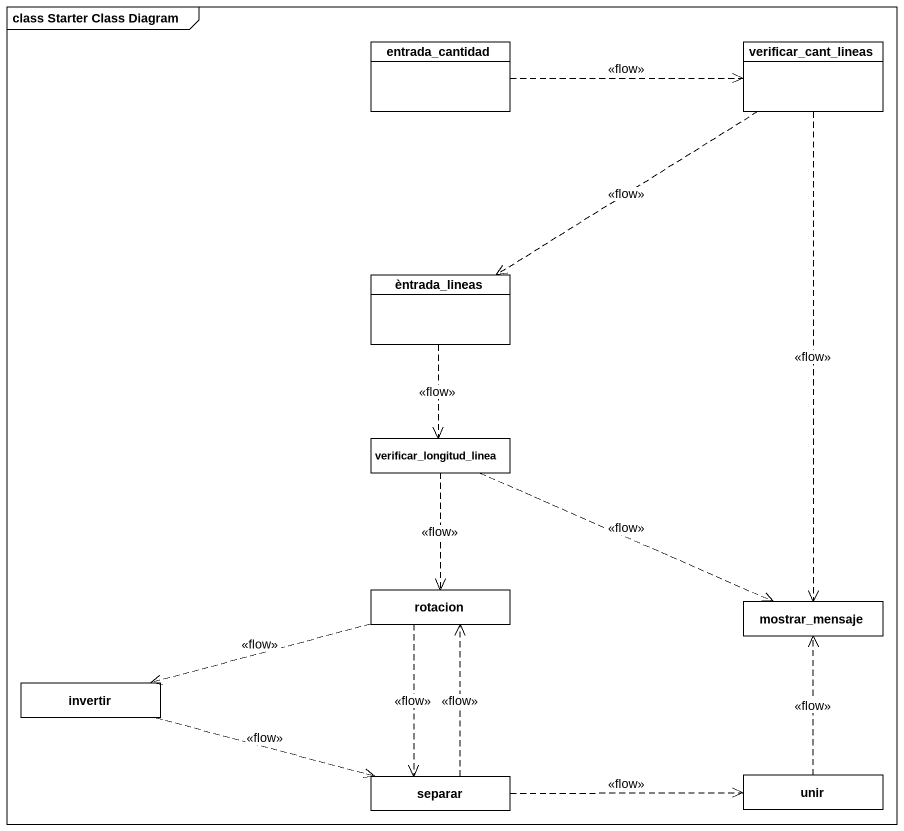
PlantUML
@startuml
mainframe class Starter Class Diagram
hide circle
hide empty members
class entrada_cantidad
class verificar_cant_lineas
class èntrada_lineas
class verificar_longitud_linea
class rotacion
class mostrar_mensaje
class invertir
class separar
class unir
entrada_cantidad .right.> verificar_cant_lineas : <<flow>>
verificar_cant_lineas ..> èntrada_lineas : <<flow>>
verificar_cant_lineas ..> mostrar_mensaje : <<flow>>
èntrada_lineas ..> verificar_longitud_linea : <<flow>>
verificar_longitud_linea ..> rotacion : <<flow>>
verificar_longitud_linea .right.> mostrar_mensaje : <<flow>>
rotacion .left.> invertir : <<flow>>
rotacion ..> separar : <<flow>>
invertir .right.> separar : <<flow>>
separar .up.> rotacion : <<flow>>
separar .right.> unir : <<flow>>
unir .up.> mostrar_mensaje : <<flow>>
@enduml
